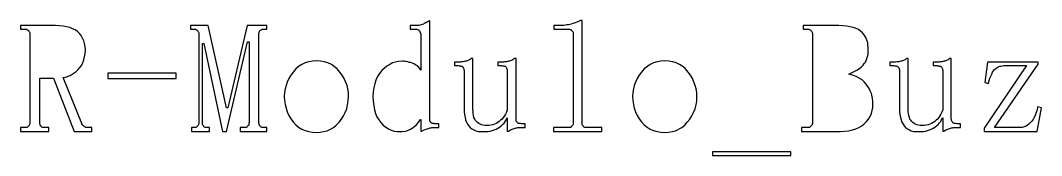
# Model space of a CAD drawing. Extents: x -275 to 275, y -225 to 225.
# Drawn here: x -171.83 to -136, y -167.55 to -162.81 of the extents above; entities that cross this region are included whole.
import ezdxf

# ---------------------------------------------------------------- set-up
doc = ezdxf.new("R2010")
doc.units = 0
doc.header["$MEASUREMENT"] = 0
doc.layers.get('0').update_dxf_attribs({"linetype": 'CONTINUOUS'})

msp = doc.modelspace()

# ---------------------------------------------------------------- linework, layer by layer
for points in [[(-170.6, -162.99), (-171.83, -162.99), (-171.83, -162.99), (-171.83, -163.12), (-171.83, -163.12), (-171.62, -163.12), (-171.62, -163.12), (-171.58, -163.14), (-171.58, -163.14), (-171.57, -163.15), (-171.57, -163.15), (-171.55, -163.16), (-171.55, -163.16), (-171.54, -163.17), (-171.54, -163.17), (-171.53, -163.19), (-171.53, -163.19), (-171.52, -163.2), (-171.52, -163.2), (-171.5, -163.24), (-171.5, -163.24), (-171.5, -166.44), (-171.5, -166.44), (-171.52, -166.48), (-171.52, -166.48), (-171.53, -166.49), (-171.53, -166.49), (-171.54, -166.51), (-171.54, -166.51), (-171.55, -166.52), (-171.55, -166.52), (-171.57, -166.53), (-171.57, -166.53), (-171.58, -166.55), (-171.58, -166.55), (-171.6, -166.56), (-171.6, -166.56), (-171.62, -166.56), (-171.62, -166.56), (-171.65, -166.57), (-171.65, -166.57), (-171.83, -166.57), (-171.83, -166.57), (-171.83, -166.7), (-171.83, -166.7), (-170.83, -166.7), (-170.83, -166.7), (-170.83, -166.57), (-170.83, -166.57), (-171.01, -166.57), (-171.01, -166.57), (-171.03, -166.56), (-171.03, -166.56), (-171.05, -166.56), (-171.05, -166.56), (-171.08, -166.55), (-171.08, -166.55), (-171.09, -166.53), (-171.09, -166.53), (-171.11, -166.52), (-171.11, -166.52), (-171.12, -166.51), (-171.12, -166.51), (-171.13, -166.49), (-171.13, -166.49), (-171.14, -166.48), (-171.14, -166.48), (-171.14, -166.46), (-171.14, -166.46), (-171.15, -166.44), (-171.15, -166.44), (-171.15, -164.84), (-171.15, -164.84), (-170.67, -164.84), (-170.67, -164.84), (-169.94, -166.7), (-169.94, -166.7), (-169.33, -166.7), (-169.33, -166.7), (-169.33, -166.57), (-169.33, -166.57), (-169.53, -166.57), (-169.53, -166.57), (-169.54, -166.56), (-169.54, -166.56), (-169.56, -166.55), (-169.56, -166.55), (-169.58, -166.53), (-169.58, -166.53), (-169.6, -166.52), (-169.6, -166.52), (-169.61, -166.51), (-169.61, -166.51), (-169.63, -166.5), (-169.63, -166.5), (-169.64, -166.48), (-169.64, -166.48), (-169.65, -166.47), (-169.65, -166.47), (-169.67, -166.44), (-169.67, -166.44), (-169.68, -166.42), (-169.68, -166.42), (-170.33, -164.81), (-170.33, -164.81), (-170.25, -164.8), (-170.25, -164.8), (-170.09, -164.74), (-170.09, -164.74), (-170.02, -164.7), (-170.02, -164.7), (-169.94, -164.65), (-169.94, -164.65), (-169.87, -164.6), (-169.87, -164.6), (-169.8, -164.53), (-169.8, -164.53), (-169.74, -164.46), (-169.74, -164.46), (-169.68, -164.38), (-169.68, -164.38), (-169.64, -164.29), (-169.64, -164.29), (-169.6, -164.19), (-169.6, -164.19), (-169.56, -163.97), (-169.56, -163.97), (-169.55, -163.85), (-169.55, -163.85), (-169.56, -163.73), (-169.56, -163.73), (-169.58, -163.62), (-169.58, -163.62), (-169.61, -163.52), (-169.61, -163.52), (-169.65, -163.43), (-169.65, -163.43), (-169.7, -163.34), (-169.7, -163.34), (-169.76, -163.27), (-169.76, -163.27), (-169.83, -163.2), (-169.83, -163.2), (-169.91, -163.14), (-169.91, -163.14), (-170, -163.1), (-170, -163.1), (-170.1, -163.06), (-170.1, -163.06), (-170.21, -163.03), (-170.21, -163.03), (-170.33, -163.01), (-170.33, -163.01), (-170.46, -163), (-170.46, -163), (-170.6, -162.99)], [(-163.46, -166.42), (-163.46, -166.39), (-163.46, -166.39), (-163.46, -163.28), (-163.46, -163.28), (-163.46, -163.26), (-163.46, -163.26), (-163.45, -163.24), (-163.45, -163.24), (-163.45, -163.22), (-163.45, -163.22), (-163.44, -163.2), (-163.44, -163.2), (-163.44, -163.19), (-163.44, -163.19), (-163.43, -163.17), (-163.43, -163.17), (-163.42, -163.16), (-163.42, -163.16), (-163.4, -163.15), (-163.4, -163.15), (-163.38, -163.14), (-163.38, -163.14), (-163.36, -163.13), (-163.36, -163.13), (-163.34, -163.12), (-163.34, -163.12), (-163.32, -163.12), (-163.32, -163.12), (-163.29, -163.12), (-163.29, -163.12), (-163.26, -163.12), (-163.26, -163.12), (-163.18, -163.12), (-163.18, -163.12), (-163.18, -162.99), (-163.18, -162.99), (-163.87, -162.99), (-163.87, -162.99), (-164.55, -165.87), (-164.55, -165.87), (-164.6, -165.87), (-164.6, -165.87), (-165.24, -162.99), (-165.24, -162.99), (-165.86, -162.99), (-165.86, -162.99), (-165.86, -163.12), (-165.86, -163.12), (-165.78, -163.12), (-165.78, -163.12), (-165.75, -163.12), (-165.75, -163.12), (-165.72, -163.12), (-165.72, -163.12), (-165.69, -163.12), (-165.69, -163.12), (-165.67, -163.13), (-165.67, -163.13), (-165.65, -163.14), (-165.65, -163.14), (-165.64, -163.15), (-165.64, -163.15), (-165.62, -163.16), (-165.62, -163.16), (-165.61, -163.17), (-165.61, -163.17), (-165.6, -163.19), (-165.6, -163.19), (-165.59, -163.2), (-165.59, -163.2), (-165.58, -163.22), (-165.58, -163.22), (-165.57, -163.24), (-165.57, -163.24), (-165.57, -163.26), (-165.57, -163.26), (-165.57, -163.28), (-165.57, -163.28), (-165.57, -166.39), (-165.57, -166.39), (-165.57, -166.42), (-165.57, -166.42), (-165.57, -166.44), (-165.57, -166.44), (-165.58, -166.46), (-165.58, -166.46), (-165.59, -166.48), (-165.59, -166.48), (-165.6, -166.49), (-165.6, -166.49), (-165.61, -166.51), (-165.61, -166.51), (-165.62, -166.52), (-165.62, -166.52), (-165.64, -166.53), (-165.64, -166.53), (-165.65, -166.55), (-165.65, -166.55), (-165.67, -166.56), (-165.67, -166.56), (-165.69, -166.56), (-165.69, -166.56), (-165.72, -166.57), (-165.72, -166.57), (-165.75, -166.57), (-165.75, -166.57), (-165.78, -166.57), (-165.78, -166.57), (-165.83, -166.57), (-165.83, -166.57), (-165.83, -166.7), (-165.83, -166.7), (-165.19, -166.7), (-165.19, -166.7), (-165.19, -166.57), (-165.19, -166.57), (-165.25, -166.57), (-165.25, -166.57), (-165.28, -166.57), (-165.28, -166.57), (-165.3, -166.57), (-165.3, -166.57), (-165.32, -166.56), (-165.32, -166.56), (-165.35, -166.56), (-165.35, -166.56), (-165.37, -166.55), (-165.37, -166.55), (-165.39, -166.53), (-165.39, -166.53), (-165.4, -166.52), (-165.4, -166.52), (-165.41, -166.51), (-165.41, -166.51), (-165.42, -166.49), (-165.42, -166.49), (-165.43, -166.48), (-165.43, -166.48), (-165.44, -166.46), (-165.44, -166.46), (-165.44, -166.44), (-165.44, -166.44), (-165.44, -166.42), (-165.44, -166.42), (-165.44, -166.39), (-165.44, -166.39), (-165.44, -163.62), (-165.44, -163.62), (-165.4, -163.62), (-165.4, -163.62), (-164.74, -166.7), (-164.74, -166.7), (-164.6, -166.7), (-164.6, -166.7), (-163.86, -163.56), (-163.86, -163.56), (-163.8, -163.56), (-163.8, -163.56), (-163.8, -166.39), (-163.8, -166.39), (-163.81, -166.42), (-163.81, -166.42), (-163.81, -166.44), (-163.81, -166.44), (-163.81, -166.46), (-163.81, -166.46), (-163.82, -166.48), (-163.82, -166.48), (-163.83, -166.49), (-163.83, -166.49), (-163.85, -166.51), (-163.85, -166.51), (-163.86, -166.52), (-163.86, -166.52), (-163.87, -166.53), (-163.87, -166.53), (-163.89, -166.55), (-163.89, -166.55), (-163.91, -166.56), (-163.91, -166.56), (-163.93, -166.56), (-163.93, -166.56), (-163.96, -166.57), (-163.96, -166.57), (-163.98, -166.57), (-163.98, -166.57), (-164.01, -166.57), (-164.01, -166.57), (-164.12, -166.57), (-164.12, -166.57), (-164.12, -166.7), (-164.12, -166.7), (-163.18, -166.7), (-163.18, -166.7), (-163.18, -166.57), (-163.18, -166.57), (-163.26, -166.57), (-163.26, -166.57), (-163.29, -166.57), (-163.29, -166.57), (-163.32, -166.57), (-163.32, -166.57), (-163.34, -166.56), (-163.34, -166.56), (-163.36, -166.56), (-163.36, -166.56), (-163.38, -166.55), (-163.38, -166.55), (-163.4, -166.53), (-163.4, -166.53), (-163.42, -166.52), (-163.42, -166.52), (-163.43, -166.51), (-163.43, -166.51), (-163.44, -166.49), (-163.44, -166.49), (-163.44, -166.48), (-163.44, -166.48), (-163.45, -166.46), (-163.45, -166.46), (-163.45, -166.44), (-163.45, -166.44), (-163.46, -166.42)], [(-157.47, -162.82), (-157.48, -162.82), (-157.48, -162.82), (-157.5, -162.83), (-157.5, -162.83), (-157.53, -162.86), (-157.53, -162.86), (-157.57, -162.87), (-157.57, -162.87), (-157.63, -162.91), (-157.63, -162.91), (-157.66, -162.92), (-157.66, -162.92), (-157.69, -162.94), (-157.69, -162.94), (-157.73, -162.95), (-157.73, -162.95), (-157.85, -162.99), (-157.85, -162.99), (-158.15, -162.99), (-158.15, -162.99), (-158.15, -163.12), (-158.15, -163.12), (-157.93, -163.12), (-157.93, -163.12), (-157.9, -163.13), (-157.9, -163.13), (-157.88, -163.13), (-157.88, -163.13), (-157.86, -163.14), (-157.86, -163.14), (-157.85, -163.16), (-157.85, -163.16), (-157.83, -163.17), (-157.83, -163.17), (-157.82, -163.19), (-157.82, -163.19), (-157.81, -163.22), (-157.81, -163.22), (-157.79, -163.24), (-157.79, -163.24), (-157.79, -163.27), (-157.79, -163.27), (-157.78, -163.3), (-157.78, -163.3), (-157.78, -164.55), (-157.78, -164.55), (-157.81, -164.5), (-157.81, -164.5), (-157.89, -164.42), (-157.89, -164.42), (-157.93, -164.39), (-157.93, -164.39), (-158.03, -164.33), (-158.03, -164.33), (-158.13, -164.29), (-158.13, -164.29), (-158.19, -164.28), (-158.19, -164.28), (-158.24, -164.26), (-158.24, -164.26), (-158.29, -164.25), (-158.29, -164.25), (-158.34, -164.25), (-158.34, -164.25), (-158.39, -164.24), (-158.39, -164.24), (-158.44, -164.24), (-158.44, -164.24), (-158.56, -164.25), (-158.56, -164.25), (-158.67, -164.27), (-158.67, -164.27), (-158.77, -164.3), (-158.77, -164.3), (-158.87, -164.35), (-158.87, -164.35), (-158.97, -164.41), (-158.97, -164.41), (-159.15, -164.57), (-159.15, -164.57), (-159.23, -164.67), (-159.23, -164.67), (-159.3, -164.78), (-159.3, -164.78), (-159.36, -164.9), (-159.36, -164.9), (-159.4, -165.03), (-159.4, -165.03), (-159.43, -165.17), (-159.43, -165.17), (-159.45, -165.32), (-159.45, -165.32), (-159.46, -165.48), (-159.46, -165.48), (-159.45, -165.64), (-159.45, -165.64), (-159.43, -165.8), (-159.43, -165.8), (-159.41, -165.94), (-159.41, -165.94), (-159.37, -166.07), (-159.37, -166.07), (-159.32, -166.19), (-159.32, -166.19), (-159.25, -166.3), (-159.25, -166.3), (-159.18, -166.39), (-159.18, -166.39), (-159.1, -166.48), (-159.1, -166.48), (-159.01, -166.55), (-159.01, -166.55), (-158.92, -166.61), (-158.92, -166.61), (-158.82, -166.66), (-158.82, -166.66), (-158.72, -166.69), (-158.72, -166.69), (-158.61, -166.71), (-158.61, -166.71), (-158.43, -166.71), (-158.43, -166.71), (-158.31, -166.69), (-158.31, -166.69), (-158.19, -166.65), (-158.19, -166.65), (-158.14, -166.62), (-158.14, -166.62), (-158.08, -166.59), (-158.08, -166.59), (-157.93, -166.47), (-157.93, -166.47), (-157.81, -166.32), (-157.81, -166.32), (-157.79, -166.28), (-157.79, -166.28), (-157.78, -166.28), (-157.78, -166.28), (-157.78, -166.69), (-157.78, -166.69), (-157.74, -166.69), (-157.74, -166.69), (-157.66, -166.65), (-157.66, -166.65), (-157.63, -166.63), (-157.63, -166.63), (-157.59, -166.62), (-157.59, -166.62), (-157.56, -166.61), (-157.56, -166.61), (-157.52, -166.6), (-157.52, -166.6), (-157.49, -166.59), (-157.49, -166.59), (-157.45, -166.58), (-157.45, -166.58), (-157.42, -166.58), (-157.42, -166.58), (-157.39, -166.57), (-157.39, -166.57), (-157.36, -166.57), (-157.36, -166.57), (-157.33, -166.56), (-157.33, -166.56), (-157.15, -166.56), (-157.15, -166.56), (-157.15, -166.44), (-157.15, -166.44), (-157.3, -166.44), (-157.3, -166.44), (-157.33, -166.43), (-157.33, -166.43), (-157.37, -166.43), (-157.37, -166.43), (-157.39, -166.42), (-157.39, -166.42), (-157.4, -166.41), (-157.4, -166.41), (-157.42, -166.4), (-157.42, -166.4), (-157.43, -166.38), (-157.43, -166.38), (-157.44, -166.37), (-157.44, -166.37), (-157.46, -166.33), (-157.46, -166.33), (-157.46, -166.31), (-157.46, -166.31), (-157.47, -166.29), (-157.47, -166.29), (-157.47, -162.82)], [(-152.82, -162.99), (-152.87, -162.99), (-152.87, -162.99), (-153.11, -162.99), (-153.11, -162.99), (-153.11, -163.12), (-153.11, -163.12), (-152.64, -163.12), (-152.64, -163.12), (-152.61, -163.12), (-152.61, -163.12), (-152.58, -163.12), (-152.58, -163.12), (-152.56, -163.12), (-152.56, -163.12), (-152.53, -163.13), (-152.53, -163.13), (-152.51, -163.14), (-152.51, -163.14), (-152.5, -163.15), (-152.5, -163.15), (-152.49, -163.16), (-152.49, -163.16), (-152.47, -163.17), (-152.47, -163.17), (-152.46, -163.19), (-152.46, -163.19), (-152.45, -163.2), (-152.45, -163.2), (-152.44, -163.22), (-152.44, -163.22), (-152.43, -163.24), (-152.43, -163.24), (-152.43, -163.26), (-152.43, -163.26), (-152.43, -163.28), (-152.43, -163.28), (-152.43, -166.39), (-152.43, -166.39), (-152.43, -166.42), (-152.43, -166.42), (-152.43, -166.44), (-152.43, -166.44), (-152.44, -166.46), (-152.44, -166.46), (-152.45, -166.48), (-152.45, -166.48), (-152.46, -166.49), (-152.46, -166.49), (-152.47, -166.51), (-152.47, -166.51), (-152.49, -166.52), (-152.49, -166.52), (-152.5, -166.53), (-152.5, -166.53), (-152.51, -166.55), (-152.51, -166.55), (-152.53, -166.56), (-152.53, -166.56), (-152.56, -166.56), (-152.56, -166.56), (-152.58, -166.57), (-152.58, -166.57), (-152.61, -166.57), (-152.61, -166.57), (-152.64, -166.57), (-152.64, -166.57), (-153.12, -166.57), (-153.12, -166.57), (-153.12, -166.7), (-153.12, -166.7), (-151.43, -166.7), (-151.43, -166.7), (-151.43, -166.57), (-151.43, -166.57), (-151.93, -166.57), (-151.93, -166.57), (-151.96, -166.57), (-151.96, -166.57), (-151.98, -166.57), (-151.98, -166.57), (-152.01, -166.56), (-152.01, -166.56), (-152.03, -166.56), (-152.03, -166.56), (-152.05, -166.55), (-152.05, -166.55), (-152.07, -166.53), (-152.07, -166.53), (-152.08, -166.52), (-152.08, -166.52), (-152.09, -166.51), (-152.09, -166.51), (-152.1, -166.49), (-152.1, -166.49), (-152.11, -166.48), (-152.11, -166.48), (-152.12, -166.46), (-152.12, -166.46), (-152.12, -166.44), (-152.12, -166.44), (-152.12, -166.42), (-152.12, -166.42), (-152.12, -166.39), (-152.12, -166.39), (-152.12, -162.81), (-152.12, -162.81), (-152.18, -162.81), (-152.18, -162.81), (-152.22, -162.83), (-152.22, -162.83), (-152.27, -162.86), (-152.27, -162.86), (-152.31, -162.87), (-152.31, -162.87), (-152.36, -162.89), (-152.36, -162.89), (-152.4, -162.91), (-152.4, -162.91), (-152.45, -162.92), (-152.45, -162.92), (-152.5, -162.94), (-152.5, -162.94), (-152.55, -162.95), (-152.55, -162.95), (-152.6, -162.96), (-152.6, -162.96), (-152.66, -162.97), (-152.66, -162.97), (-152.71, -162.98), (-152.71, -162.98), (-152.76, -162.99), (-152.76, -162.99), (-152.82, -162.99)], [(-143.11, -162.99), (-144.37, -162.99), (-144.37, -162.99), (-144.37, -163.12), (-144.37, -163.12), (-144.17, -163.12), (-144.17, -163.12), (-144.14, -163.13), (-144.14, -163.13), (-144.13, -163.14), (-144.13, -163.14), (-144.11, -163.15), (-144.11, -163.15), (-144.1, -163.16), (-144.1, -163.16), (-144.08, -163.17), (-144.08, -163.17), (-144.07, -163.19), (-144.07, -163.19), (-144.06, -163.2), (-144.06, -163.2), (-144.05, -163.22), (-144.05, -163.22), (-144.05, -163.24), (-144.05, -163.24), (-144.04, -163.26), (-144.04, -163.26), (-144.04, -166.42), (-144.04, -166.42), (-144.05, -166.44), (-144.05, -166.44), (-144.05, -166.46), (-144.05, -166.46), (-144.06, -166.48), (-144.06, -166.48), (-144.07, -166.49), (-144.07, -166.49), (-144.08, -166.51), (-144.08, -166.51), (-144.1, -166.52), (-144.1, -166.52), (-144.14, -166.56), (-144.14, -166.56), (-144.17, -166.56), (-144.17, -166.56), (-144.19, -166.57), (-144.19, -166.57), (-144.42, -166.57), (-144.42, -166.57), (-144.42, -166.7), (-144.42, -166.7), (-143.05, -166.7), (-143.05, -166.7), (-142.77, -166.68), (-142.77, -166.68), (-142.64, -166.65), (-142.64, -166.65), (-142.52, -166.61), (-142.52, -166.61), (-142.41, -166.57), (-142.41, -166.57), (-142.31, -166.51), (-142.31, -166.51), (-142.22, -166.44), (-142.22, -166.44), (-142.14, -166.36), (-142.14, -166.36), (-142.07, -166.27), (-142.07, -166.27), (-142.02, -166.18), (-142.02, -166.18), (-141.97, -166.08), (-141.97, -166.08), (-141.94, -165.97), (-141.94, -165.97), (-141.92, -165.86), (-141.92, -165.86), (-141.92, -165.64), (-141.92, -165.64), (-141.93, -165.55), (-141.93, -165.55), (-141.97, -165.37), (-141.97, -165.37), (-142.01, -165.28), (-142.01, -165.28), (-142.05, -165.2), (-142.05, -165.2), (-142.15, -165.04), (-142.15, -165.04), (-142.22, -164.96), (-142.22, -164.96), (-142.3, -164.89), (-142.3, -164.89), (-142.4, -164.83), (-142.4, -164.83), (-142.5, -164.78), (-142.5, -164.78), (-142.63, -164.73), (-142.63, -164.73), (-142.76, -164.69), (-142.76, -164.69), (-142.65, -164.64), (-142.65, -164.64), (-142.55, -164.59), (-142.55, -164.59), (-142.46, -164.54), (-142.46, -164.54), (-142.38, -164.49), (-142.38, -164.49), (-142.32, -164.44), (-142.32, -164.44), (-142.26, -164.38), (-142.26, -164.38), (-142.22, -164.32), (-142.22, -164.32), (-142.18, -164.27), (-142.18, -164.27), (-142.15, -164.21), (-142.15, -164.21), (-142.09, -164), (-142.09, -164), (-142.09, -163.92), (-142.09, -163.92), (-142.08, -163.84), (-142.08, -163.84), (-142.1, -163.6), (-142.1, -163.6), (-142.13, -163.5), (-142.13, -163.5), (-142.17, -163.41), (-142.17, -163.41), (-142.22, -163.32), (-142.22, -163.32), (-142.28, -163.25), (-142.28, -163.25), (-142.42, -163.13), (-142.42, -163.13), (-142.51, -163.09), (-142.51, -163.09), (-142.61, -163.06), (-142.61, -163.06), (-142.72, -163.03), (-142.72, -163.03), (-142.84, -163.01), (-142.84, -163.01), (-142.97, -163), (-142.97, -163), (-143.11, -162.99)], [(-161.44, -164.23), (-161.58, -164.24), (-161.58, -164.24), (-161.71, -164.26), (-161.71, -164.26), (-161.84, -164.3), (-161.84, -164.3), (-161.96, -164.35), (-161.96, -164.35), (-162.07, -164.43), (-162.07, -164.43), (-162.17, -164.51), (-162.17, -164.51), (-162.26, -164.62), (-162.26, -164.62), (-162.34, -164.73), (-162.34, -164.73), (-162.41, -164.85), (-162.41, -164.85), (-162.47, -164.97), (-162.47, -164.97), (-162.51, -165.09), (-162.51, -165.09), (-162.54, -165.21), (-162.54, -165.21), (-162.56, -165.34), (-162.56, -165.34), (-162.57, -165.48), (-162.57, -165.48), (-162.56, -165.62), (-162.56, -165.62), (-162.54, -165.76), (-162.54, -165.76), (-162.51, -165.89), (-162.51, -165.89), (-162.47, -166.02), (-162.47, -166.02), (-162.41, -166.14), (-162.41, -166.14), (-162.34, -166.26), (-162.34, -166.26), (-162.26, -166.37), (-162.26, -166.37), (-162.17, -166.47), (-162.17, -166.47), (-162.07, -166.55), (-162.07, -166.55), (-161.96, -166.62), (-161.96, -166.62), (-161.84, -166.67), (-161.84, -166.67), (-161.71, -166.71), (-161.71, -166.71), (-161.58, -166.73), (-161.58, -166.73), (-161.44, -166.74), (-161.44, -166.74), (-161.31, -166.73), (-161.31, -166.73), (-161.19, -166.71), (-161.19, -166.71), (-161.07, -166.68), (-161.07, -166.68), (-160.95, -166.62), (-160.95, -166.62), (-160.85, -166.56), (-160.85, -166.56), (-160.75, -166.48), (-160.75, -166.48), (-160.65, -166.38), (-160.65, -166.38), (-160.56, -166.27), (-160.56, -166.27), (-160.49, -166.16), (-160.49, -166.16), (-160.43, -166.04), (-160.43, -166.04), (-160.38, -165.91), (-160.38, -165.91), (-160.35, -165.77), (-160.35, -165.77), (-160.33, -165.63), (-160.33, -165.63), (-160.32, -165.48), (-160.32, -165.48), (-160.32, -165.34), (-160.32, -165.34), (-160.34, -165.21), (-160.34, -165.21), (-160.37, -165.09), (-160.37, -165.09), (-160.47, -164.85), (-160.47, -164.85), (-160.54, -164.73), (-160.54, -164.73), (-160.62, -164.62), (-160.62, -164.62), (-160.72, -164.51), (-160.72, -164.51), (-160.92, -164.35), (-160.92, -164.35), (-161.04, -164.3), (-161.04, -164.3), (-161.17, -164.26), (-161.17, -164.26), (-161.3, -164.24), (-161.3, -164.24), (-161.44, -164.23)], [(-155.4, -166.49), (-155.47, -166.49), (-155.47, -166.49), (-155.54, -166.49), (-155.54, -166.49), (-155.6, -166.48), (-155.6, -166.48), (-155.65, -166.47), (-155.65, -166.47), (-155.7, -166.45), (-155.7, -166.45), (-155.75, -166.42), (-155.75, -166.42), (-155.79, -166.39), (-155.79, -166.39), (-155.83, -166.35), (-155.83, -166.35), (-155.87, -166.31), (-155.87, -166.31), (-155.89, -166.27), (-155.89, -166.27), (-155.92, -166.21), (-155.92, -166.21), (-155.93, -166.15), (-155.93, -166.15), (-155.95, -166.08), (-155.95, -166.08), (-155.95, -166.01), (-155.95, -166.01), (-155.96, -165.92), (-155.96, -165.92), (-155.96, -164.14), (-155.96, -164.14), (-156.01, -164.14), (-156.01, -164.14), (-156.04, -164.17), (-156.04, -164.17), (-156.07, -164.19), (-156.07, -164.19), (-156.1, -164.2), (-156.1, -164.2), (-156.13, -164.22), (-156.13, -164.22), (-156.16, -164.23), (-156.16, -164.23), (-156.19, -164.24), (-156.19, -164.24), (-156.22, -164.24), (-156.22, -164.24), (-156.25, -164.25), (-156.25, -164.25), (-156.29, -164.26), (-156.29, -164.26), (-156.32, -164.26), (-156.32, -164.26), (-156.36, -164.26), (-156.36, -164.26), (-156.39, -164.27), (-156.39, -164.27), (-156.43, -164.27), (-156.43, -164.27), (-156.47, -164.27), (-156.47, -164.27), (-156.6, -164.27), (-156.6, -164.27), (-156.6, -164.39), (-156.6, -164.39), (-156.47, -164.39), (-156.47, -164.39), (-156.44, -164.4), (-156.44, -164.4), (-156.41, -164.4), (-156.41, -164.4), (-156.39, -164.4), (-156.39, -164.4), (-156.37, -164.41), (-156.37, -164.41), (-156.35, -164.42), (-156.35, -164.42), (-156.33, -164.42), (-156.33, -164.42), (-156.32, -164.44), (-156.32, -164.44), (-156.3, -164.45), (-156.3, -164.45), (-156.29, -164.47), (-156.29, -164.47), (-156.28, -164.49), (-156.28, -164.49), (-156.27, -164.51), (-156.27, -164.51), (-156.27, -164.54), (-156.27, -164.54), (-156.26, -164.56), (-156.26, -164.56), (-156.26, -164.59), (-156.26, -164.59), (-156.26, -165.88), (-156.26, -165.88), (-156.26, -166), (-156.26, -166), (-156.25, -166.11), (-156.25, -166.11), (-156.23, -166.21), (-156.23, -166.21), (-156.21, -166.3), (-156.21, -166.3), (-156.18, -166.38), (-156.18, -166.38), (-156.14, -166.45), (-156.14, -166.45), (-156.1, -166.51), (-156.1, -166.51), (-156.05, -166.56), (-156.05, -166.56), (-155.99, -166.61), (-155.99, -166.61), (-155.92, -166.65), (-155.92, -166.65), (-155.85, -166.68), (-155.85, -166.68), (-155.77, -166.7), (-155.77, -166.7), (-155.68, -166.71), (-155.68, -166.71), (-155.58, -166.71), (-155.58, -166.71), (-155.5, -166.71), (-155.5, -166.71), (-155.42, -166.7), (-155.42, -166.7), (-155.35, -166.69), (-155.35, -166.69), (-155.28, -166.67), (-155.28, -166.67), (-155.21, -166.65), (-155.21, -166.65), (-155.14, -166.62), (-155.14, -166.62), (-155.08, -166.59), (-155.08, -166.59), (-155.02, -166.55), (-155.02, -166.55), (-154.96, -166.51), (-154.96, -166.51), (-154.91, -166.46), (-154.91, -166.46), (-154.86, -166.41), (-154.86, -166.41), (-154.82, -166.35), (-154.82, -166.35), (-154.78, -166.29), (-154.78, -166.29), (-154.75, -166.23), (-154.75, -166.23), (-154.75, -166.69), (-154.75, -166.69), (-154.71, -166.69), (-154.71, -166.69), (-154.67, -166.67), (-154.67, -166.67), (-154.64, -166.65), (-154.64, -166.65), (-154.6, -166.63), (-154.6, -166.63), (-154.57, -166.62), (-154.57, -166.62), (-154.54, -166.61), (-154.54, -166.61), (-154.5, -166.6), (-154.5, -166.6), (-154.47, -166.59), (-154.47, -166.59), (-154.44, -166.58), (-154.44, -166.58), (-154.41, -166.58), (-154.41, -166.58), (-154.38, -166.57), (-154.38, -166.57), (-154.34, -166.57), (-154.34, -166.57), (-154.31, -166.56), (-154.31, -166.56), (-154.28, -166.56), (-154.28, -166.56), (-154.25, -166.56), (-154.25, -166.56), (-154.12, -166.56), (-154.12, -166.56), (-154.12, -166.44), (-154.12, -166.44), (-154.25, -166.44), (-154.25, -166.44), (-154.28, -166.43), (-154.28, -166.43), (-154.3, -166.43), (-154.3, -166.43), (-154.32, -166.43), (-154.32, -166.43), (-154.35, -166.42), (-154.35, -166.42), (-154.37, -166.41), (-154.37, -166.41), (-154.39, -166.4), (-154.39, -166.4), (-154.4, -166.38), (-154.4, -166.38), (-154.41, -166.37), (-154.41, -166.37), (-154.42, -166.35), (-154.42, -166.35), (-154.43, -166.34), (-154.43, -166.34), (-154.44, -166.32), (-154.44, -166.32), (-154.44, -166.3), (-154.44, -166.3), (-154.44, -166.28), (-154.44, -166.28), (-154.44, -166.26), (-154.44, -166.26), (-154.44, -164.14), (-154.44, -164.14), (-154.5, -164.14), (-154.5, -164.14), (-154.53, -164.17), (-154.53, -164.17), (-154.56, -164.19), (-154.56, -164.19), (-154.58, -164.2), (-154.58, -164.2), (-154.61, -164.22), (-154.61, -164.22), (-154.65, -164.23), (-154.65, -164.23), (-154.68, -164.24), (-154.68, -164.24), (-154.71, -164.24), (-154.71, -164.24), (-154.74, -164.25), (-154.74, -164.25), (-154.77, -164.26), (-154.77, -164.26), (-154.81, -164.26), (-154.81, -164.26), (-154.84, -164.26), (-154.84, -164.26), (-154.88, -164.27), (-154.88, -164.27), (-154.92, -164.27), (-154.92, -164.27), (-154.96, -164.27), (-154.96, -164.27), (-155.08, -164.27), (-155.08, -164.27), (-155.08, -164.39), (-155.08, -164.39), (-154.96, -164.39), (-154.96, -164.39), (-154.93, -164.4), (-154.93, -164.4), (-154.9, -164.4), (-154.9, -164.4), (-154.87, -164.4), (-154.87, -164.4), (-154.85, -164.41), (-154.85, -164.41), (-154.83, -164.42), (-154.83, -164.42), (-154.82, -164.42), (-154.82, -164.42), (-154.8, -164.44), (-154.8, -164.44), (-154.79, -164.45), (-154.79, -164.45), (-154.78, -164.47), (-154.78, -164.47), (-154.77, -164.49), (-154.77, -164.49), (-154.76, -164.51), (-154.76, -164.51), (-154.75, -164.54), (-154.75, -164.54), (-154.75, -164.56), (-154.75, -164.56), (-154.75, -164.59), (-154.75, -164.59), (-154.75, -165.95), (-154.75, -165.95), (-154.78, -166.03), (-154.78, -166.03), (-154.81, -166.1), (-154.81, -166.1), (-154.85, -166.16), (-154.85, -166.16), (-154.89, -166.22), (-154.89, -166.22), (-154.93, -166.27), (-154.93, -166.27), (-154.98, -166.31), (-154.98, -166.31), (-155.03, -166.35), (-155.03, -166.35), (-155.08, -166.39), (-155.08, -166.39), (-155.14, -166.42), (-155.14, -166.42), (-155.2, -166.45), (-155.2, -166.45), (-155.26, -166.47), (-155.26, -166.47), (-155.33, -166.48), (-155.33, -166.48), (-155.4, -166.49)], [(-149.22, -164.23), (-149.36, -164.24), (-149.36, -164.24), (-149.49, -164.26), (-149.49, -164.26), (-149.62, -164.3), (-149.62, -164.3), (-149.73, -164.35), (-149.73, -164.35), (-149.95, -164.51), (-149.95, -164.51), (-150.04, -164.62), (-150.04, -164.62), (-150.12, -164.73), (-150.12, -164.73), (-150.19, -164.85), (-150.19, -164.85), (-150.25, -164.97), (-150.25, -164.97), (-150.29, -165.09), (-150.29, -165.09), (-150.32, -165.21), (-150.32, -165.21), (-150.34, -165.34), (-150.34, -165.34), (-150.35, -165.48), (-150.35, -165.48), (-150.34, -165.62), (-150.34, -165.62), (-150.32, -165.76), (-150.32, -165.76), (-150.29, -165.89), (-150.29, -165.89), (-150.25, -166.02), (-150.25, -166.02), (-150.19, -166.14), (-150.19, -166.14), (-150.12, -166.26), (-150.12, -166.26), (-150.04, -166.37), (-150.04, -166.37), (-149.95, -166.47), (-149.95, -166.47), (-149.84, -166.55), (-149.84, -166.55), (-149.73, -166.62), (-149.73, -166.62), (-149.62, -166.67), (-149.62, -166.67), (-149.49, -166.71), (-149.49, -166.71), (-149.36, -166.73), (-149.36, -166.73), (-149.22, -166.74), (-149.22, -166.74), (-149.09, -166.73), (-149.09, -166.73), (-148.96, -166.71), (-148.96, -166.71), (-148.84, -166.68), (-148.84, -166.68), (-148.62, -166.56), (-148.62, -166.56), (-148.52, -166.48), (-148.52, -166.48), (-148.43, -166.38), (-148.43, -166.38), (-148.34, -166.27), (-148.34, -166.27), (-148.27, -166.16), (-148.27, -166.16), (-148.21, -166.04), (-148.21, -166.04), (-148.16, -165.91), (-148.16, -165.91), (-148.12, -165.77), (-148.12, -165.77), (-148.1, -165.63), (-148.1, -165.63), (-148.1, -165.34), (-148.1, -165.34), (-148.12, -165.21), (-148.12, -165.21), (-148.15, -165.09), (-148.15, -165.09), (-148.25, -164.85), (-148.25, -164.85), (-148.32, -164.73), (-148.32, -164.73), (-148.4, -164.62), (-148.4, -164.62), (-148.49, -164.51), (-148.49, -164.51), (-148.59, -164.43), (-148.59, -164.43), (-148.7, -164.35), (-148.7, -164.35), (-148.82, -164.3), (-148.82, -164.3), (-148.94, -164.26), (-148.94, -164.26), (-149.08, -164.24), (-149.08, -164.24), (-149.22, -164.23)], [(-140.12, -166.49), (-140.19, -166.49), (-140.19, -166.49), (-140.26, -166.49), (-140.26, -166.49), (-140.32, -166.48), (-140.32, -166.48), (-140.38, -166.47), (-140.38, -166.47), (-140.43, -166.45), (-140.43, -166.45), (-140.47, -166.42), (-140.47, -166.42), (-140.52, -166.39), (-140.52, -166.39), (-140.55, -166.35), (-140.55, -166.35), (-140.59, -166.31), (-140.59, -166.31), (-140.62, -166.27), (-140.62, -166.27), (-140.64, -166.21), (-140.64, -166.21), (-140.66, -166.15), (-140.66, -166.15), (-140.67, -166.08), (-140.67, -166.08), (-140.68, -166.01), (-140.68, -166.01), (-140.68, -165.92), (-140.68, -165.92), (-140.68, -164.14), (-140.68, -164.14), (-140.74, -164.14), (-140.74, -164.14), (-140.76, -164.17), (-140.76, -164.17), (-140.79, -164.19), (-140.79, -164.19), (-140.82, -164.2), (-140.82, -164.2), (-140.85, -164.22), (-140.85, -164.22), (-140.88, -164.23), (-140.88, -164.23), (-140.91, -164.24), (-140.91, -164.24), (-140.94, -164.24), (-140.94, -164.24), (-140.98, -164.25), (-140.98, -164.25), (-141.01, -164.26), (-141.01, -164.26), (-141.04, -164.26), (-141.04, -164.26), (-141.08, -164.26), (-141.08, -164.26), (-141.12, -164.27), (-141.12, -164.27), (-141.15, -164.27), (-141.15, -164.27), (-141.19, -164.27), (-141.19, -164.27), (-141.32, -164.27), (-141.32, -164.27), (-141.32, -164.39), (-141.32, -164.39), (-141.19, -164.39), (-141.19, -164.39), (-141.16, -164.4), (-141.16, -164.4), (-141.14, -164.4), (-141.14, -164.4), (-141.11, -164.4), (-141.11, -164.4), (-141.09, -164.41), (-141.09, -164.41), (-141.07, -164.42), (-141.07, -164.42), (-141.05, -164.42), (-141.05, -164.42), (-141.04, -164.44), (-141.04, -164.44), (-141.03, -164.45), (-141.03, -164.45), (-141.01, -164.47), (-141.01, -164.47), (-141, -164.49), (-141, -164.49), (-141, -164.51), (-141, -164.51), (-140.99, -164.54), (-140.99, -164.54), (-140.99, -164.56), (-140.99, -164.56), (-140.99, -164.59), (-140.99, -164.59), (-140.99, -165.88), (-140.99, -165.88), (-140.98, -166), (-140.98, -166), (-140.97, -166.11), (-140.97, -166.11), (-140.95, -166.21), (-140.95, -166.21), (-140.93, -166.3), (-140.93, -166.3), (-140.9, -166.38), (-140.9, -166.38), (-140.86, -166.45), (-140.86, -166.45), (-140.82, -166.51), (-140.82, -166.51), (-140.77, -166.56), (-140.77, -166.56), (-140.71, -166.61), (-140.71, -166.61), (-140.64, -166.65), (-140.64, -166.65), (-140.57, -166.68), (-140.57, -166.68), (-140.49, -166.7), (-140.49, -166.7), (-140.4, -166.71), (-140.4, -166.71), (-140.3, -166.71), (-140.3, -166.71), (-140.22, -166.71), (-140.22, -166.71), (-140.14, -166.7), (-140.14, -166.7), (-140.07, -166.69), (-140.07, -166.69), (-140, -166.67), (-140, -166.67), (-139.93, -166.65), (-139.93, -166.65), (-139.87, -166.62), (-139.87, -166.62), (-139.8, -166.59), (-139.8, -166.59), (-139.74, -166.55), (-139.74, -166.55), (-139.69, -166.51), (-139.69, -166.51), (-139.63, -166.46), (-139.63, -166.46), (-139.59, -166.41), (-139.59, -166.41), (-139.54, -166.35), (-139.54, -166.35), (-139.51, -166.29), (-139.51, -166.29), (-139.47, -166.23), (-139.47, -166.23), (-139.47, -166.69), (-139.47, -166.69), (-139.43, -166.69), (-139.43, -166.69), (-139.39, -166.67), (-139.39, -166.67), (-139.36, -166.65), (-139.36, -166.65), (-139.33, -166.63), (-139.33, -166.63), (-139.29, -166.62), (-139.29, -166.62), (-139.26, -166.61), (-139.26, -166.61), (-139.23, -166.6), (-139.23, -166.6), (-139.19, -166.59), (-139.19, -166.59), (-139.16, -166.58), (-139.16, -166.58), (-139.13, -166.58), (-139.13, -166.58), (-139.1, -166.57), (-139.1, -166.57), (-139.07, -166.57), (-139.07, -166.57), (-139.03, -166.56), (-139.03, -166.56), (-139, -166.56), (-139, -166.56), (-138.97, -166.56), (-138.97, -166.56), (-138.85, -166.56), (-138.85, -166.56), (-138.85, -166.44), (-138.85, -166.44), (-138.97, -166.44), (-138.97, -166.44), (-139, -166.43), (-139, -166.43), (-139.02, -166.43), (-139.02, -166.43), (-139.05, -166.43), (-139.05, -166.43), (-139.07, -166.42), (-139.07, -166.42), (-139.09, -166.41), (-139.09, -166.41), (-139.11, -166.4), (-139.11, -166.4), (-139.12, -166.38), (-139.12, -166.38), (-139.14, -166.37), (-139.14, -166.37), (-139.14, -166.35), (-139.14, -166.35), (-139.15, -166.34), (-139.15, -166.34), (-139.16, -166.32), (-139.16, -166.32), (-139.16, -166.3), (-139.16, -166.3), (-139.16, -166.28), (-139.16, -166.28), (-139.17, -166.26), (-139.17, -166.26), (-139.17, -164.14), (-139.17, -164.14), (-139.22, -164.14), (-139.22, -164.14), (-139.25, -164.17), (-139.25, -164.17), (-139.28, -164.19), (-139.28, -164.19), (-139.31, -164.2), (-139.31, -164.2), (-139.34, -164.22), (-139.34, -164.22), (-139.37, -164.23), (-139.37, -164.23), (-139.4, -164.24), (-139.4, -164.24), (-139.43, -164.24), (-139.43, -164.24), (-139.46, -164.25), (-139.46, -164.25), (-139.5, -164.26), (-139.5, -164.26), (-139.53, -164.26), (-139.53, -164.26), (-139.57, -164.26), (-139.57, -164.26), (-139.6, -164.27), (-139.6, -164.27), (-139.64, -164.27), (-139.64, -164.27), (-139.68, -164.27), (-139.68, -164.27), (-139.8, -164.27), (-139.8, -164.27), (-139.8, -164.39), (-139.8, -164.39), (-139.68, -164.39), (-139.68, -164.39), (-139.65, -164.4), (-139.65, -164.4), (-139.62, -164.4), (-139.62, -164.4), (-139.6, -164.4), (-139.6, -164.4), (-139.58, -164.41), (-139.58, -164.41), (-139.56, -164.42), (-139.56, -164.42), (-139.54, -164.42), (-139.54, -164.42), (-139.53, -164.44), (-139.53, -164.44), (-139.51, -164.45), (-139.51, -164.45), (-139.5, -164.47), (-139.5, -164.47), (-139.49, -164.49), (-139.49, -164.49), (-139.48, -164.51), (-139.48, -164.51), (-139.48, -164.54), (-139.48, -164.54), (-139.47, -164.56), (-139.47, -164.56), (-139.47, -164.59), (-139.47, -164.59), (-139.47, -165.95), (-139.47, -165.95), (-139.5, -166.03), (-139.5, -166.03), (-139.53, -166.1), (-139.53, -166.1), (-139.57, -166.16), (-139.57, -166.16), (-139.61, -166.22), (-139.61, -166.22), (-139.65, -166.27), (-139.65, -166.27), (-139.7, -166.31), (-139.7, -166.31), (-139.75, -166.35), (-139.75, -166.35), (-139.8, -166.39), (-139.8, -166.39), (-139.86, -166.42), (-139.86, -166.42), (-139.92, -166.45), (-139.92, -166.45), (-139.98, -166.47), (-139.98, -166.47), (-140.05, -166.48), (-140.05, -166.48), (-140.12, -166.49)], [(-136.15, -166.7), (-136, -165.87), (-136, -165.87), (-136.14, -165.84), (-136.14, -165.84), (-136.16, -165.95), (-136.16, -165.95), (-136.19, -166.04), (-136.19, -166.04), (-136.22, -166.13), (-136.22, -166.13), (-136.26, -166.21), (-136.26, -166.21), (-136.3, -166.28), (-136.3, -166.28), (-136.34, -166.34), (-136.34, -166.34), (-136.39, -166.39), (-136.39, -166.39), (-136.43, -166.44), (-136.43, -166.44), (-136.49, -166.48), (-136.49, -166.48), (-136.54, -166.52), (-136.54, -166.52), (-136.61, -166.54), (-136.61, -166.54), (-136.68, -166.56), (-136.68, -166.56), (-136.75, -166.57), (-136.75, -166.57), (-136.83, -166.57), (-136.83, -166.57), (-137.65, -166.57), (-137.65, -166.57), (-136.12, -164.34), (-136.12, -164.34), (-136.12, -164.27), (-136.12, -164.27), (-137.9, -164.27), (-137.9, -164.27), (-137.99, -164.99), (-137.99, -164.99), (-137.86, -165.02), (-137.86, -165.02), (-137.84, -164.92), (-137.84, -164.92), (-137.81, -164.84), (-137.81, -164.84), (-137.78, -164.76), (-137.78, -164.76), (-137.75, -164.69), (-137.75, -164.69), (-137.72, -164.63), (-137.72, -164.63), (-137.69, -164.58), (-137.69, -164.58), (-137.65, -164.53), (-137.65, -164.53), (-137.61, -164.5), (-137.61, -164.5), (-137.57, -164.47), (-137.57, -164.47), (-137.52, -164.44), (-137.52, -164.44), (-137.47, -164.42), (-137.47, -164.42), (-137.43, -164.41), (-137.43, -164.41), (-137.37, -164.4), (-137.37, -164.4), (-137.32, -164.39), (-137.32, -164.39), (-136.53, -164.39), (-136.53, -164.39), (-138.01, -166.59), (-138.01, -166.59), (-138.01, -166.7), (-138.01, -166.7), (-136.15, -166.7)], [(-168.76, -164.66), (-168.76, -164.85), (-168.76, -164.85), (-166.36, -164.85), (-166.36, -164.85), (-166.36, -164.66), (-166.36, -164.66), (-168.76, -164.66)], [(-147.55, -167.42), (-147.55, -167.55), (-147.55, -167.55), (-144.8, -167.55), (-144.8, -167.55), (-144.8, -167.42), (-144.8, -167.42), (-147.55, -167.42)]]:
    msp.add_lwpolyline(points)

doc.saveas('drawing.dxf')
